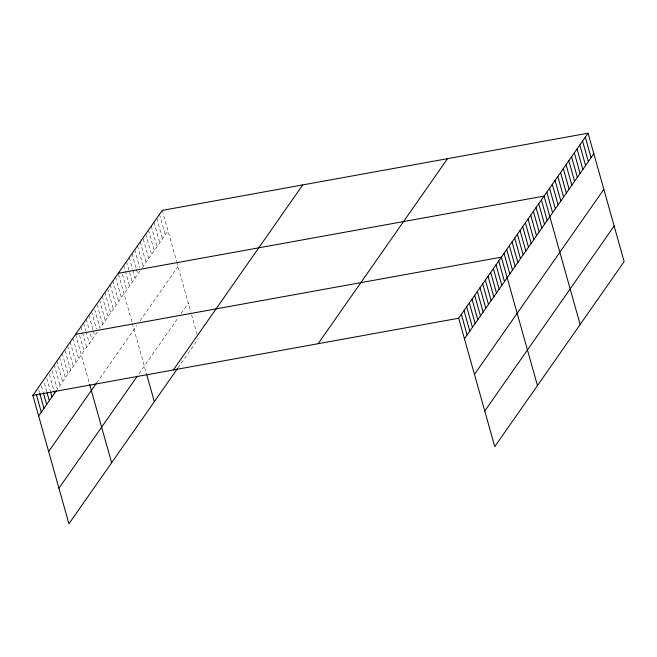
<?xml version="1.0" encoding="UTF-8"?>
<svg xmlns="http://www.w3.org/2000/svg" width="657" height="657" viewBox="0 0 657 657"><rect width="100%" height="100%" fill="white"/><g stroke="black" fill="none" stroke-linecap="round" stroke-linejoin="round"><path stroke-width="0.49" stroke-dasharray="3.29 2.46" d="M97.343 332.023L57.315 389.264L52.084 370.655M139.974 271.054L100.012 328.204L94.78 309.603M142.175 267.908L168.02 230.952M96.669 382.867L136.779 325.511M140.072 320.797L178.022 266.537M138.997 373.734L178.425 317.347M181.176 313.414L188.321 303.197M177.981 367.871L198.324 338.774M162.238 210.388L176.519 261.199M176.766 262.086L190.826 312.091M191.573 314.76L197.075 334.331M159.487 214.322L165.268 234.886M156.736 218.247L162.517 238.82M153.984 222.181L159.766 242.745M151.241 226.115L157.023 246.679M148.49 230.049L154.272 250.613M145.739 233.974L151.521 254.546M143.267 238.885L148.769 258.472M140.237 241.842L146.018 262.406M137.494 245.775L143.275 266.34M134.742 249.701L139.695 267.333M131.991 253.635L136.122 268.327M136.393 269.304L137.773 274.199M129.24 257.569L132.55 269.321M132.821 270.298L135.022 278.133M126.497 261.502L132.271 282.067M123.746 265.428L129.528 286M122.374 274.256L126.776 289.934M118.523 274.273L132.024 322.324M132.279 323.219L146.585 374.112M115.575 277.114L121.356 297.678M112.905 280.925L118.687 301.497M110.236 284.744L116.018 305.308M107.567 288.563L113.349 309.127M104.898 292.373L110.68 312.946M102.229 296.192L108.011 316.756M99.568 300.011L105.342 320.575M97.17 304.807L102.681 324.394M91.561 311.459L96.513 329.083M88.892 315.27L93.023 329.962M93.294 330.947L94.674 335.842M86.223 319.088L89.253 329.863M90.354 333.781L92.005 339.653M83.554 322.907L85.755 330.742M86.034 331.719L89.336 343.471M80.885 326.718L82.265 331.621M82.536 332.598L86.667 347.29M79.596 335.431L83.997 351.109M75.547 334.356L89.327 383.384M72.878 338.174L78.659 358.738M70.209 341.985L75.99 362.557M67.54 345.804L73.321 366.368M65.15 350.6L70.652 370.187M62.201 353.433L67.983 374.005M59.532 357.252L65.314 377.816M56.863 361.071L62.645 381.635M54.203 364.881L59.976 385.454M49.415 374.474L53.817 390.143M46.746 378.292L50.326 391.022M44.348 383.088L46.828 391.901M41.407 385.922L43.058 391.802M38.738 389.741L39.56 392.681"/><path stroke-width="0.99" d="M177.431 368.659L68.936 523.801L32.85 395.415L162.238 210.388L588.064 133.199L624.15 261.585L494.762 446.612L458.676 318.226L588.064 133.199M38.632 415.98L56.247 390.792M48.634 451.564L96.136 383.631M58.941 488.225L137.395 376.026M173.374 369.94L302.762 184.913M318.152 343.693L447.54 158.666M464.458 338.79L593.846 153.763M474.461 374.375L603.84 189.347M484.759 411.036L614.147 226.008M118.244 273.296L544.07 196.106L580.156 324.492M75.547 334.356L501.373 257.166L537.459 385.552M32.85 395.415L458.676 318.226M585.313 137.124L591.095 157.696M582.562 141.058L588.344 161.63M579.811 144.992L585.592 165.556M577.06 148.925L582.841 169.49M574.317 152.851L580.098 173.423M571.565 156.785L577.347 177.357M568.814 160.719L574.596 181.283M566.063 164.652L571.845 185.217M563.312 168.586L569.093 189.15M560.569 172.512L566.35 193.084M557.818 176.446L563.599 197.01M555.066 180.379L560.848 200.943M552.315 184.313L558.097 204.877M549.572 188.239L555.346 208.811M546.821 192.173L552.603 212.737M541.401 199.925L547.182 220.489M538.732 203.736L544.513 224.308M536.063 207.555L541.844 228.119M533.394 211.373L539.175 231.937M530.725 215.184L536.506 235.756M528.056 219.003L533.837 239.567M525.386 222.822L531.168 243.386M522.717 226.632L528.499 247.204M520.048 230.451L525.83 251.015M517.388 234.27L523.161 254.834M514.718 238.08L520.5 258.653M512.049 241.899L517.831 262.463M509.38 245.718L515.162 266.282M506.711 249.529L512.493 270.101M504.042 253.347L509.824 273.912M498.704 260.977L504.486 281.549M496.035 264.796L501.817 285.36M493.366 268.614L499.148 289.179M490.697 272.425L496.478 292.997M488.028 276.244L493.809 296.816M485.359 280.063L491.14 300.627M482.69 283.881L488.471 304.446M480.021 287.692L485.802 308.264M477.352 291.511L483.133 312.075M474.683 295.33L480.464 315.894M472.022 299.14L477.795 319.713M469.353 302.959L475.134 323.523M466.684 306.778L472.465 327.342M464.014 310.589L469.796 331.161M461.345 314.407L467.127 334.971M146.831 374.999L154.338 401.69M89.582 384.279L111.633 462.742M54.096 391.12L54.646 393.083M50.597 391.999L51.977 396.902M47.107 392.878L49.308 400.713M43.337 392.779L46.639 404.531M39.839 393.658L43.97 408.35M36.349 394.537L41.301 412.161"/></g></svg>
